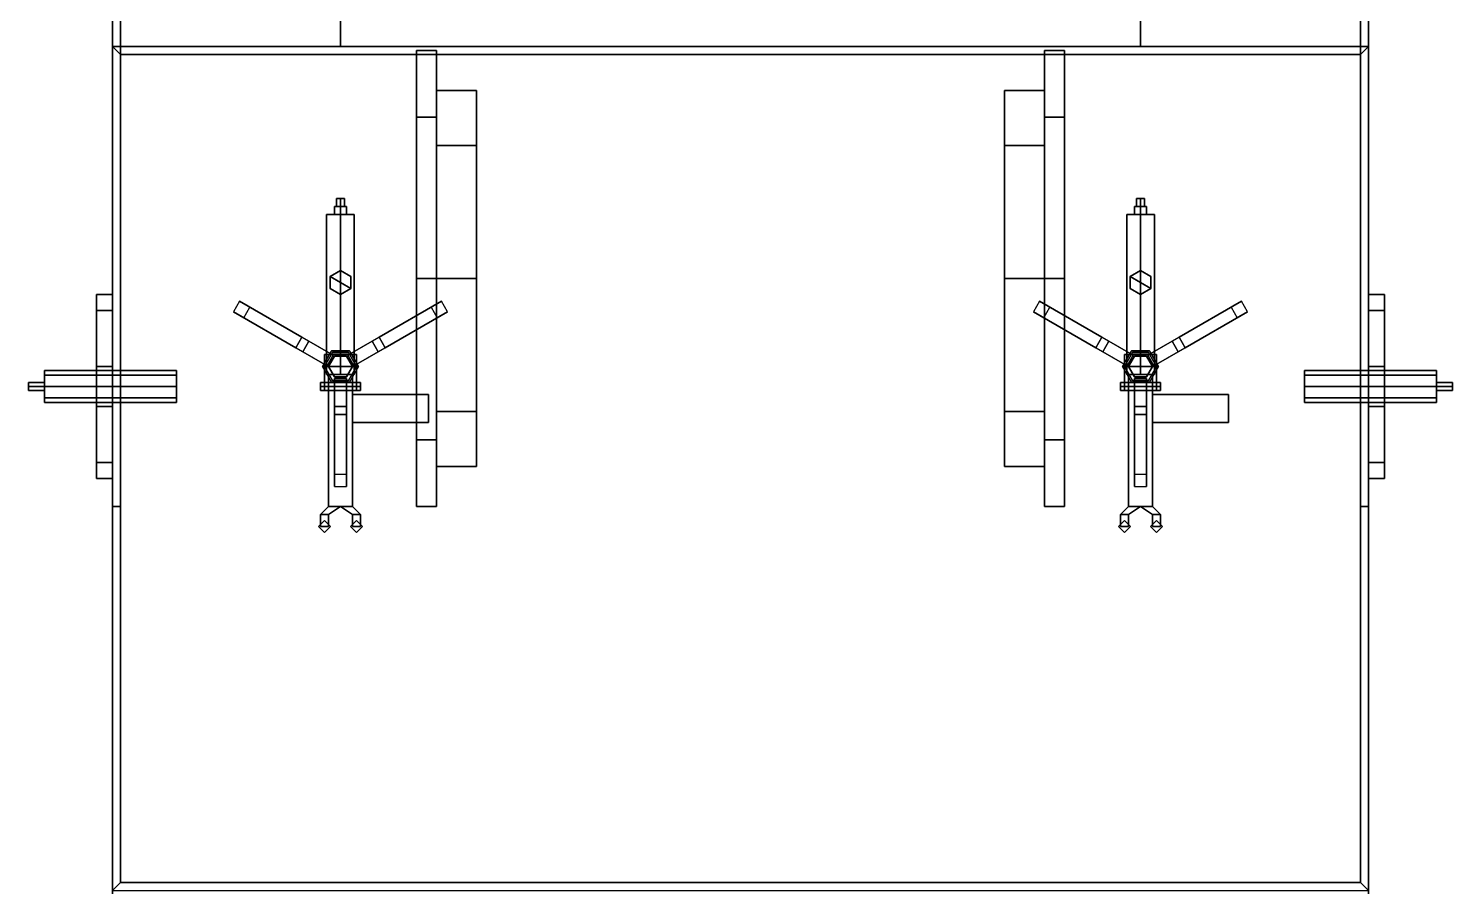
# Model space of a CAD drawing. Extents: x -1.8 to 1.8, y -6.4 to 6.6.
# Drawn here: x -1.78 to 1.78, y 1.44 to 3.585 of the extents above; entities that cross this region are included whole.
import ezdxf

# ---------------------------------------------------------------- set-up
doc = ezdxf.new("R2010")
doc.units = 0
doc.layers.get('0').update_dxf_attribs({"linetype": 'CONTINUOUS'})
for name, color, linetype in [('GUN', 1, 'CONTINUOUS'), ('MOUNT', 5, 'CONTINUOUS'), ('WHEELS', 2, 'CONTINUOUS')]:
    doc.layers.add(name, color=color, linetype=linetype)

msp = doc.modelspace()

# ---------------------------------------------------------------- linework, layer by layer
for points in [[(-1.57, 4.77, 0.37), (-1.57, 2.39, 0.37), (-1.57, 2.39, 0.9), (-1.57, 4.77, 0.9)], [(-1.55, 2.39, 0.9), (-1.55, 2.39, 0.37), (-1.55, 4.77, 0.37), (-1.55, 4.77, 0.9)], [(1.55, 4.77, 0.37), (1.55, 2.39, 0.37), (1.55, 2.39, 0.9), (1.55, 4.77, 0.9)], [(1.57, 2.39, 0.9), (1.57, 2.39, 0.37), (1.57, 4.77, 0.37), (1.57, 4.77, 0.9)], [(-1.57, 4.34, 3.1), (-1.57, 3.54, 3.1), (-1, 3.54, 3.21), (-1, 4.41, 3.21)], [(-1, 4.41, 3.21), (-1, 3.54, 3.21), (1, 3.54, 3.21), (1, 4.41, 3.21)], [(1, 3.54, 3.21), (1.57, 3.54, 3.1), (1.57, 4.34, 3.1), (1, 4.41, 3.21)], [(-1.57, 4.34, 0.9), (-1.57, -5.84, 0.9), (-1.57, -1.05, 3.1), (-1.57, 4.34, 3.1)], [(1.57, -1.05, 3.1), (1.57, -5.84, 0.9), (1.57, 4.34, 0.9), (1.57, 4.34, 3.1)], [(-1.57, 3.54, 3.1), (-1.57, -1.05, 3.1), (-1.57, 1.43, 3.82), (-1.57, 3.54, 3.82)], [(1.57, 3.54, 3.82), (1, 3.54, 3.21), (-1, 3.54, 3.21), (-1.57, 3.54, 3.82)], [(-1.57, 3.54, 3.1), (-1.57, 3.54, 3.1), (-1.57, 3.54, 3.82), (-1, 3.54, 3.21)], [(-1.57, 3.54, 3.82), (-1.57, 1.43, 3.82), (-1.55, 1.45, 3.82), (-1.55, 3.52, 3.82)], [(-1.57, 3.54, 3.82), (-1.55, 3.52, 3.82), (1.55, 3.52, 3.82), (1.57, 3.54, 3.82)], [(1, 3.54, 3.21), (1, 3.54, 3.21), (1.57, 3.54, 3.82), (1.57, 3.54, 3.1)], [(1.55, 3.52, 3.82), (1.55, 1.45, 3.82), (1.57, 1.43, 3.82), (1.57, 3.54, 3.82)], [(1.57, 1.43, 3.82), (1.57, -1.05, 3.1), (1.57, 3.54, 3.1), (1.57, 3.54, 3.82)], [(-1.55, 3.52, 2.97), (-1.55, 1.45, 2.97), (1.55, 1.45, 2.97), (1.55, 3.52, 2.97)], [(-1.55, 3.52, 3.82), (-1.55, 3.52, 2.97), (1.55, 3.52, 2.97), (1.55, 3.52, 3.82)], [(-1.55, 3.52, 3.82), (-1.55, 1.45, 3.82), (-1.55, 1.45, 2.97), (-1.55, 3.52, 2.97)], [(1.55, 3.52, 2.97), (1.55, 1.45, 2.97), (1.55, 1.45, 3.82), (1.55, 3.52, 3.82)], [(-1.61, 2.92, 1.73), (-1.61, 2.92, 1.67), (-1.61, 2.46, 1.67), (-1.61, 2.46, 1.73)], [(-1.57, 2.92, 1.73), (-1.57, 2.92, 1.67), (-1.61, 2.92, 1.67), (-1.61, 2.92, 1.73)], [(-1.61, 2.46, 1.67), (-1.61, 2.92, 1.67), (-1.57, 2.92, 1.67), (-1.57, 2.46, 1.67)], [(-1.57, 2.46, 1.73), (-1.57, 2.92, 1.73), (-1.61, 2.92, 1.73), (-1.61, 2.46, 1.73)], [(-1.61, 2.92, 2.05), (-1.61, 2.92, 1.99), (-1.61, 2.46, 1.99), (-1.61, 2.46, 2.05)], [(-1.57, 2.92, 2.05), (-1.57, 2.92, 1.99), (-1.61, 2.92, 1.99), (-1.61, 2.92, 2.05)], [(-1.61, 2.46, 1.99), (-1.61, 2.92, 1.99), (-1.57, 2.92, 1.99), (-1.57, 2.46, 1.99)], [(-1.57, 2.46, 2.05), (-1.57, 2.92, 2.05), (-1.61, 2.92, 2.05), (-1.61, 2.46, 2.05)], [(1.61, 2.92, 1.67), (1.61, 2.46, 1.67), (1.57, 2.46, 1.67), (1.57, 2.92, 1.67)], [(1.57, 2.92, 1.73), (1.57, 2.46, 1.73), (1.61, 2.46, 1.73), (1.61, 2.92, 1.73)], [(1.61, 2.92, 1.73), (1.61, 2.92, 1.67), (1.57, 2.92, 1.67), (1.57, 2.92, 1.73)], [(1.61, 2.92, 1.99), (1.61, 2.46, 1.99), (1.57, 2.46, 1.99), (1.57, 2.92, 1.99)], [(1.57, 2.92, 2.05), (1.57, 2.46, 2.05), (1.61, 2.46, 2.05), (1.61, 2.92, 2.05)], [(1.61, 2.92, 2.05), (1.61, 2.92, 1.99), (1.57, 2.92, 1.99), (1.57, 2.92, 2.05)], [(1.61, 2.46, 1.73), (1.61, 2.46, 1.67), (1.61, 2.92, 1.67), (1.61, 2.92, 1.73)], [(1.61, 2.46, 2.05), (1.61, 2.46, 1.99), (1.61, 2.92, 1.99), (1.61, 2.92, 2.05)], [(-1.0964, 2.813, 3.68), (-1.2523, 2.903, 2.97), (-1.2673, 2.877, 2.97), (-1.1114, 2.787, 3.68)], [(-1.0791, 2.803, 3.66), (-1.2263, 2.888, 2.97), (-1.2523, 2.903, 2.97), (-1.0964, 2.813, 3.68)], [(-1.0941, 2.777, 3.66), (-1.2413, 2.862, 2.97), (-1.2263, 2.888, 2.97), (-1.0791, 2.803, 3.66)], [(-0.7477, 2.903, 2.97), (-0.7737, 2.888, 2.97), (-0.9209, 2.803, 3.66), (-0.9036, 2.813, 3.68)], [(-0.9209, 2.803, 3.66), (-0.7737, 2.888, 2.97), (-0.7587, 2.862, 2.97), (-0.9059, 2.777, 3.66)], [(-0.8886, 2.787, 3.68), (-0.7327, 2.877, 2.97), (-0.7477, 2.903, 2.97), (-0.9036, 2.813, 3.68)], [(0.9036, 2.813, 3.68), (0.7477, 2.903, 2.97), (0.7327, 2.877, 2.97), (0.8886, 2.787, 3.68)], [(0.9209, 2.803, 3.66), (0.7737, 2.888, 2.97), (0.7477, 2.903, 2.97), (0.9036, 2.813, 3.68)], [(0.9059, 2.777, 3.66), (0.7587, 2.862, 2.97), (0.7737, 2.888, 2.97), (0.9209, 2.803, 3.66)], [(1.2523, 2.903, 2.97), (1.2263, 2.888, 2.97), (1.0791, 2.803, 3.66), (1.0964, 2.813, 3.68)], [(1.0791, 2.803, 3.66), (1.2263, 2.888, 2.97), (1.2413, 2.862, 2.97), (1.0941, 2.777, 3.66)], [(1.1114, 2.787, 3.68), (1.2673, 2.877, 2.97), (1.2523, 2.903, 2.97), (1.0964, 2.813, 3.68)], [(-1.61, 2.88, 1.99), (-1.61, 2.88, 1.73), (-1.61, 2.74, 1.73), (-1.61, 2.74, 1.99)], [(-1.57, 2.88, 1.99), (-1.57, 2.88, 1.73), (-1.61, 2.88, 1.73), (-1.61, 2.88, 1.99)], [(-1.2673, 2.877, 2.97), (-1.2413, 2.862, 2.97), (-1.0941, 2.777, 3.66), (-1.1114, 2.787, 3.68)], [(-0.9059, 2.777, 3.66), (-0.7587, 2.862, 2.97), (-0.7327, 2.877, 2.97), (-0.8886, 2.787, 3.68)], [(0.7327, 2.877, 2.97), (0.7587, 2.862, 2.97), (0.9059, 2.777, 3.66), (0.8886, 2.787, 3.68)], [(1.0941, 2.777, 3.66), (1.2413, 2.862, 2.97), (1.2673, 2.877, 2.97), (1.1114, 2.787, 3.68)], [(1.61, 2.88, 1.99), (1.61, 2.88, 1.73), (1.57, 2.88, 1.73), (1.57, 2.88, 1.99)], [(1.61, 2.74, 1.99), (1.61, 2.74, 1.73), (1.61, 2.88, 1.73), (1.61, 2.88, 1.99)], [(-1.0185, 2.768, 3.71), (-1.0964, 2.813, 3.68), (-1.1114, 2.787, 3.68), (-1.0335, 2.742, 3.71)], [(-1.0185, 2.768, 3.68), (-1.0791, 2.803, 3.66), (-1.0964, 2.813, 3.68), (-1.0185, 2.768, 3.71)], [(-0.9036, 2.813, 3.68), (-0.9209, 2.803, 3.66), (-0.9815, 2.768, 3.68), (-0.9815, 2.768, 3.71)], [(-0.9665, 2.742, 3.71), (-0.8886, 2.787, 3.68), (-0.9036, 2.813, 3.68), (-0.9815, 2.768, 3.71)], [(0.9815, 2.768, 3.71), (0.9036, 2.813, 3.68), (0.8886, 2.787, 3.68), (0.9665, 2.742, 3.71)], [(0.9815, 2.768, 3.68), (0.9209, 2.803, 3.66), (0.9036, 2.813, 3.68), (0.9815, 2.768, 3.71)], [(1.0964, 2.813, 3.68), (1.0791, 2.803, 3.66), (1.0185, 2.768, 3.68), (1.0185, 2.768, 3.71)], [(1.0335, 2.742, 3.71), (1.1114, 2.787, 3.68), (1.0964, 2.813, 3.68), (1.0185, 2.768, 3.71)], [(-1.1114, 2.787, 3.68), (-1.0941, 2.777, 3.66), (-1.0335, 2.742, 3.68), (-1.0335, 2.742, 3.71)], [(-1.0335, 2.742, 3.68), (-1.0941, 2.777, 3.66), (-1.0791, 2.803, 3.66), (-1.0185, 2.768, 3.68)], [(-1.0225, 2.779, 3.67), (-1.045, 2.74, 3.67), (-1.045, 2.74, 3.73), (-1.0225, 2.779, 3.73)], [(-0.955, 2.74, 3.67), (-1.045, 2.74, 3.67), (-1.0225, 2.779, 3.67), (-0.9775, 2.779, 3.67)], [(-0.9775, 2.779, 3.73), (-1.0225, 2.779, 3.73), (-1.045, 2.74, 3.73), (-0.955, 2.74, 3.73)], [(-0.9775, 2.779, 3.67), (-1.0225, 2.779, 3.67), (-1.0225, 2.779, 3.73), (-0.9775, 2.779, 3.73)], [(-0.9815, 2.768, 3.68), (-0.9209, 2.803, 3.66), (-0.9059, 2.777, 3.66), (-0.9665, 2.742, 3.68)], [(-0.955, 2.74, 3.67), (-0.9775, 2.779, 3.67), (-0.9775, 2.779, 3.73), (-0.955, 2.74, 3.73)], [(-0.9665, 2.742, 3.68), (-0.9059, 2.777, 3.66), (-0.8886, 2.787, 3.68), (-0.9665, 2.742, 3.71)], [(0.8886, 2.787, 3.68), (0.9059, 2.777, 3.66), (0.9665, 2.742, 3.68), (0.9665, 2.742, 3.71)], [(0.9665, 2.742, 3.68), (0.9059, 2.777, 3.66), (0.9209, 2.803, 3.66), (0.9815, 2.768, 3.68)], [(0.9775, 2.779, 3.67), (0.955, 2.74, 3.67), (0.955, 2.74, 3.73), (0.9775, 2.779, 3.73)], [(1.045, 2.74, 3.67), (0.955, 2.74, 3.67), (0.9775, 2.779, 3.67), (1.0225, 2.779, 3.67)], [(1.0225, 2.779, 3.73), (0.9775, 2.779, 3.73), (0.955, 2.74, 3.73), (1.045, 2.74, 3.73)], [(1.0225, 2.779, 3.67), (0.9775, 2.779, 3.67), (0.9775, 2.779, 3.73), (1.0225, 2.779, 3.73)], [(1.0185, 2.768, 3.68), (1.0791, 2.803, 3.66), (1.0941, 2.777, 3.66), (1.0335, 2.742, 3.68)], [(1.045, 2.74, 3.67), (1.0225, 2.779, 3.67), (1.0225, 2.779, 3.73), (1.045, 2.74, 3.73)], [(1.0335, 2.742, 3.68), (1.0941, 2.777, 3.66), (1.1114, 2.787, 3.68), (1.0335, 2.742, 3.71)], [(-1.02, 2.7746, 2.97), (-1.04, 2.74, 2.97), (-1.04, 2.74, 3.77), (-1.02, 2.7746, 3.77)], [(-0.98, 2.7746, 3.77), (-1.02, 2.7746, 3.77), (-1.04, 2.74, 3.77), (-0.96, 2.74, 3.77)], [(-1.015, 2.766, 3.77), (-1.03, 2.74, 3.77), (-1.03, 2.74, 3.87), (-1.015, 2.766, 3.87)], [(-0.98, 2.7746, 2.97), (-1.02, 2.7746, 2.97), (-1.02, 2.7746, 3.77), (-0.98, 2.7746, 3.77)], [(-0.985, 2.766, 3.77), (-1.015, 2.766, 3.77), (-1.015, 2.766, 3.87), (-0.985, 2.766, 3.87)], [(-0.97, 2.74, 3.77), (-0.985, 2.766, 3.77), (-0.985, 2.766, 3.87), (-0.97, 2.74, 3.87)], [(-0.96, 2.74, 2.97), (-0.98, 2.7746, 2.97), (-0.98, 2.7746, 3.77), (-0.96, 2.74, 3.77)], [(0.98, 2.7746, 2.97), (0.96, 2.74, 2.97), (0.96, 2.74, 3.77), (0.98, 2.7746, 3.77)], [(1.02, 2.7746, 3.77), (0.98, 2.7746, 3.77), (0.96, 2.74, 3.77), (1.04, 2.74, 3.77)], [(0.985, 2.766, 3.77), (0.97, 2.74, 3.77), (0.97, 2.74, 3.87), (0.985, 2.766, 3.87)], [(1.02, 2.7746, 2.97), (0.98, 2.7746, 2.97), (0.98, 2.7746, 3.77), (1.02, 2.7746, 3.77)], [(1.015, 2.766, 3.77), (0.985, 2.766, 3.77), (0.985, 2.766, 3.87), (1.015, 2.766, 3.87)], [(1.03, 2.74, 3.77), (1.015, 2.766, 3.77), (1.015, 2.766, 3.87), (1.03, 2.74, 3.87)], [(1.04, 2.74, 2.97), (1.02, 2.7746, 2.97), (1.02, 2.7746, 3.77), (1.04, 2.74, 3.77)], [(-1.61, 2.74, 1.99), (-1.61, 2.74, 1.73), (-1.57, 2.74, 1.73), (-1.57, 2.74, 1.99)], [(-1.045, 2.74, 3.67), (-1.0225, 2.701, 3.67), (-1.0225, 2.701, 3.73), (-1.045, 2.74, 3.73)], [(-0.9775, 2.701, 3.67), (-1.0225, 2.701, 3.67), (-1.045, 2.74, 3.67), (-0.955, 2.74, 3.67)], [(-0.955, 2.74, 3.73), (-1.045, 2.74, 3.73), (-1.0225, 2.701, 3.73), (-0.9775, 2.701, 3.73)], [(-1.04, 2.74, 2.97), (-1.02, 2.7054, 2.97), (-1.02, 2.7054, 3.77), (-1.04, 2.74, 3.77)], [(-0.96, 2.74, 3.77), (-1.04, 2.74, 3.77), (-1.02, 2.7054, 3.77), (-0.98, 2.7054, 3.77)], [(-1.03, 2.74, 3.77), (-1.015, 2.714, 3.77), (-1.015, 2.714, 3.87), (-1.03, 2.74, 3.87)], [(-1.015, 2.714, 3.77), (-0.985, 2.714, 3.77), (-0.985, 2.714, 3.87), (-1.015, 2.714, 3.87)], [(-1.015, 2.71, 3.68), (-1.015, 2.64, 3.66), (-1.015, 2.62, 3.68), (-1.015, 2.71, 3.71)], [(-1.015, 2.71, 3.71), (-1.015, 2.62, 3.68), (-0.985, 2.62, 3.68), (-0.985, 2.71, 3.71)], [(-0.985, 2.71, 3.68), (-0.985, 2.64, 3.66), (-1.015, 2.64, 3.66), (-1.015, 2.71, 3.68)], [(-0.985, 2.714, 3.77), (-0.97, 2.74, 3.77), (-0.97, 2.74, 3.87), (-0.985, 2.714, 3.87)], [(-0.985, 2.62, 3.68), (-0.985, 2.64, 3.66), (-0.985, 2.71, 3.68), (-0.985, 2.71, 3.71)], [(-0.98, 2.7054, 2.97), (-0.96, 2.74, 2.97), (-0.96, 2.74, 3.77), (-0.98, 2.7054, 3.77)], [(-0.9775, 2.701, 3.67), (-0.955, 2.74, 3.67), (-0.955, 2.74, 3.73), (-0.9775, 2.701, 3.73)], [(0.955, 2.74, 3.67), (0.9775, 2.701, 3.67), (0.9775, 2.701, 3.73), (0.955, 2.74, 3.73)], [(1.0225, 2.701, 3.67), (0.9775, 2.701, 3.67), (0.955, 2.74, 3.67), (1.045, 2.74, 3.67)], [(1.045, 2.74, 3.73), (0.955, 2.74, 3.73), (0.9775, 2.701, 3.73), (1.0225, 2.701, 3.73)], [(0.96, 2.74, 2.97), (0.98, 2.7054, 2.97), (0.98, 2.7054, 3.77), (0.96, 2.74, 3.77)], [(1.04, 2.74, 3.77), (0.96, 2.74, 3.77), (0.98, 2.7054, 3.77), (1.02, 2.7054, 3.77)], [(0.97, 2.74, 3.77), (0.985, 2.714, 3.77), (0.985, 2.714, 3.87), (0.97, 2.74, 3.87)], [(0.985, 2.714, 3.77), (1.015, 2.714, 3.77), (1.015, 2.714, 3.87), (0.985, 2.714, 3.87)], [(0.985, 2.71, 3.68), (0.985, 2.64, 3.66), (0.985, 2.62, 3.68), (0.985, 2.71, 3.71)], [(0.985, 2.71, 3.71), (0.985, 2.62, 3.68), (1.015, 2.62, 3.68), (1.015, 2.71, 3.71)], [(1.015, 2.71, 3.68), (1.015, 2.64, 3.66), (0.985, 2.64, 3.66), (0.985, 2.71, 3.68)], [(1.015, 2.714, 3.77), (1.03, 2.74, 3.77), (1.03, 2.74, 3.87), (1.015, 2.714, 3.87)], [(1.015, 2.62, 3.68), (1.015, 2.64, 3.66), (1.015, 2.71, 3.68), (1.015, 2.71, 3.71)], [(1.02, 2.7054, 2.97), (1.04, 2.74, 2.97), (1.04, 2.74, 3.77), (1.02, 2.7054, 3.77)], [(1.0225, 2.701, 3.67), (1.045, 2.74, 3.67), (1.045, 2.74, 3.73), (1.0225, 2.701, 3.73)], [(1.57, 2.74, 1.99), (1.57, 2.74, 1.73), (1.61, 2.74, 1.73), (1.61, 2.74, 1.99)], [(-1.0225, 2.701, 3.67), (-0.9775, 2.701, 3.67), (-0.9775, 2.701, 3.73), (-1.0225, 2.701, 3.73)], [(-1.02, 2.7054, 2.97), (-0.98, 2.7054, 2.97), (-0.98, 2.7054, 3.77), (-1.02, 2.7054, 3.77)], [(0.9775, 2.701, 3.67), (1.0225, 2.701, 3.67), (1.0225, 2.701, 3.73), (0.9775, 2.701, 3.73)], [(0.98, 2.7054, 2.97), (1.02, 2.7054, 2.97), (1.02, 2.7054, 3.77), (0.98, 2.7054, 3.77)], [(-1.57, 2.64, 1.99), (-1.57, 2.64, 1.73), (-1.61, 2.64, 1.73), (-1.61, 2.64, 1.99)], [(-1.61, 2.64, 1.99), (-1.61, 2.64, 1.73), (-1.61, 2.5, 1.73), (-1.61, 2.5, 1.99)], [(-0.985, 2.64, 3.66), (-0.985, 2.47, 2.97), (-1.015, 2.47, 2.97), (-1.015, 2.64, 3.66)], [(-1.015, 2.64, 3.66), (-1.015, 2.47, 2.97), (-1.015, 2.44, 2.97), (-1.015, 2.62, 3.68)], [(-0.985, 2.44, 2.97), (-0.985, 2.47, 2.97), (-0.985, 2.64, 3.66), (-0.985, 2.62, 3.68)], [(1.015, 2.64, 3.66), (1.015, 2.47, 2.97), (0.985, 2.47, 2.97), (0.985, 2.64, 3.66)], [(0.985, 2.64, 3.66), (0.985, 2.47, 2.97), (0.985, 2.44, 2.97), (0.985, 2.62, 3.68)], [(1.015, 2.44, 2.97), (1.015, 2.47, 2.97), (1.015, 2.64, 3.66), (1.015, 2.62, 3.68)], [(1.61, 2.64, 1.99), (1.61, 2.64, 1.73), (1.57, 2.64, 1.73), (1.57, 2.64, 1.99)], [(1.61, 2.5, 1.99), (1.61, 2.5, 1.73), (1.61, 2.64, 1.73), (1.61, 2.64, 1.99)], [(-1.015, 2.62, 3.68), (-1.015, 2.44, 2.97), (-0.985, 2.44, 2.97), (-0.985, 2.62, 3.68)], [(0.985, 2.62, 3.68), (0.985, 2.44, 2.97), (1.015, 2.44, 2.97), (1.015, 2.62, 3.68)], [(-1.61, 2.5, 1.99), (-1.61, 2.5, 1.73), (-1.57, 2.5, 1.73), (-1.57, 2.5, 1.99)], [(1.57, 2.5, 1.99), (1.57, 2.5, 1.73), (1.61, 2.5, 1.73), (1.61, 2.5, 1.99)], [(-1.61, 2.46, 1.73), (-1.61, 2.46, 1.67), (-1.57, 2.46, 1.67), (-1.57, 2.46, 1.73)], [(-1.61, 2.46, 2.05), (-1.61, 2.46, 1.99), (-1.57, 2.46, 1.99), (-1.57, 2.46, 2.05)], [(1.57, 2.46, 1.73), (1.57, 2.46, 1.67), (1.61, 2.46, 1.67), (1.61, 2.46, 1.73)], [(1.57, 2.46, 2.05), (1.57, 2.46, 1.99), (1.61, 2.46, 1.99), (1.61, 2.46, 2.05)], [(-1.57, 2.39, 0.9), (-1.57, 2.39, 0.37), (-1.55, 2.39, 0.37), (-1.55, 2.39, 0.9)], [(1.55, 2.39, 0.9), (1.55, 2.39, 0.37), (1.57, 2.39, 0.37), (1.57, 2.39, 0.9)], [(-1.55, 1.45, 3.82), (-1.57, 1.43, 3.82), (1.57, 1.43, 3.82), (1.55, 1.45, 3.82)], [(-1.55, 1.45, 2.97), (-1.55, 1.45, 3.82), (1.55, 1.45, 3.82), (1.55, 1.45, 2.97)]]:
    msp.add_3dface(points)
at = {"layer": 'GUN'}
for points in [[(-1, 3.14, 3.995), (-1.015, 3.14, 4.01), (-1, 3.14, 4.025), (-0.985, 3.14, 4.01)], [(-1.015, 3.14, 4.01), (-1, 3.14, 3.995), (-1, 3.12, 3.995), (-1.015, 3.12, 4.01)], [(-1, 3.14, 4.025), (-1.015, 3.14, 4.01), (-1.015, 3.12, 4.01), (-1, 3.12, 4.025)], [(-1, 3.16, 4), (-1.01, 3.16, 4.01), (-1, 3.16, 4.02), (-0.99, 3.16, 4.01)], [(-1.01, 3.16, 4.01), (-1, 3.16, 4), (-1, 3.14, 4), (-1.01, 3.14, 4.01)], [(-1, 3.16, 4.02), (-1.01, 3.16, 4.01), (-1.01, 3.14, 4.01), (-1, 3.14, 4.02)], [(-1, 3.16, 4), (-0.99, 3.16, 4.01), (-0.99, 3.14, 4.01), (-1, 3.14, 4)], [(-0.99, 3.16, 4.01), (-1, 3.16, 4.02), (-1, 3.14, 4.02), (-0.99, 3.14, 4.01)], [(-1, 3.14, 3.995), (-0.985, 3.14, 4.01), (-0.985, 3.12, 4.01), (-1, 3.12, 3.995)], [(-0.985, 3.14, 4.01), (-1, 3.14, 4.025), (-1, 3.12, 4.025), (-0.985, 3.12, 4.01)], [(1, 3.14, 4.025), (0.985, 3.14, 4.01), (0.985, 3.12, 4.01), (1, 3.12, 4.025)], [(1, 3.14, 3.995), (0.985, 3.14, 4.01), (1, 3.14, 4.025), (1.015, 3.14, 4.01)], [(0.985, 3.14, 4.01), (1, 3.14, 3.995), (1, 3.12, 3.995), (0.985, 3.12, 4.01)], [(1, 3.16, 4.02), (0.99, 3.16, 4.01), (0.99, 3.14, 4.01), (1, 3.14, 4.02)], [(1, 3.16, 4), (0.99, 3.16, 4.01), (1, 3.16, 4.02), (1.01, 3.16, 4.01)], [(0.99, 3.16, 4.01), (1, 3.16, 4), (1, 3.14, 4), (0.99, 3.14, 4.01)], [(1.01, 3.16, 4.01), (1, 3.16, 4.02), (1, 3.14, 4.02), (1.01, 3.14, 4.01)], [(1, 3.16, 4), (1.01, 3.16, 4.01), (1.01, 3.14, 4.01), (1, 3.14, 4)], [(1.015, 3.14, 4.01), (1, 3.14, 4.025), (1, 3.12, 4.025), (1.015, 3.12, 4.01)], [(1, 3.14, 3.995), (1.015, 3.14, 4.01), (1.015, 3.12, 4.01), (1, 3.12, 3.995)], [(-1.0346, 3.12, 4.01), (-1.0346, 3.12, 4.05), (-1, 3.12, 4.07), (-1, 3.12, 3.99)], [(-1, 2.72, 3.99), (-1.0346, 2.72, 4.01), (-1.0346, 3.12, 4.01), (-1, 3.12, 3.99)], [(-1.0346, 2.72, 4.05), (-1, 2.72, 4.07), (-1, 3.12, 4.07), (-1.0346, 3.12, 4.05)], [(-1.0346, 2.72, 4.01), (-1.0346, 2.72, 4.05), (-1.0346, 3.12, 4.05), (-1.0346, 3.12, 4.01)], [(-1, 3.12, 3.99), (-1, 3.12, 4.07), (-0.9654, 3.12, 4.05), (-0.9654, 3.12, 4.01)], [(-0.9654, 2.72, 4.01), (-1, 2.72, 3.99), (-1, 3.12, 3.99), (-0.9654, 3.12, 4.01)], [(-1, 2.72, 4.07), (-0.9654, 2.72, 4.05), (-0.9654, 3.12, 4.05), (-1, 3.12, 4.07)], [(-0.9654, 2.72, 4.05), (-0.9654, 2.72, 4.01), (-0.9654, 3.12, 4.01), (-0.9654, 3.12, 4.05)], [(0.9654, 2.72, 4.05), (1, 2.72, 4.07), (1, 3.12, 4.07), (0.9654, 3.12, 4.05)], [(0.9654, 2.72, 4.01), (0.9654, 2.72, 4.05), (0.9654, 3.12, 4.05), (0.9654, 3.12, 4.01)], [(0.9654, 3.12, 4.01), (0.9654, 3.12, 4.05), (1, 3.12, 4.07), (1, 3.12, 3.99)], [(1, 2.72, 3.99), (0.9654, 2.72, 4.01), (0.9654, 3.12, 4.01), (1, 3.12, 3.99)], [(1, 2.72, 4.07), (1.0346, 2.72, 4.05), (1.0346, 3.12, 4.05), (1, 3.12, 4.07)], [(1, 3.12, 3.99), (1, 3.12, 4.07), (1.0346, 3.12, 4.05), (1.0346, 3.12, 4.01)], [(1.0346, 2.72, 4.01), (1, 2.72, 3.99), (1, 3.12, 3.99), (1.0346, 3.12, 4.01)], [(1.0346, 2.72, 4.05), (1.0346, 2.72, 4.01), (1.0346, 3.12, 4.01), (1.0346, 3.12, 4.05)], [(-0.974, 2.965, 4.08), (-1, 2.98, 4.08), (-1.026, 2.965, 4.08), (-0.974, 2.935, 4.08)], [(-1, 2.98, 4.05), (-1.026, 2.965, 4.05), (-1.026, 2.965, 4.08), (-1, 2.98, 4.08)], [(-0.974, 2.935, 4.08), (-1.026, 2.965, 4.08), (-1.026, 2.935, 4.08), (-1, 2.92, 4.08)], [(-1.026, 2.965, 4.05), (-1.026, 2.935, 4.05), (-1.026, 2.935, 4.08), (-1.026, 2.965, 4.08)], [(-0.974, 2.965, 4.05), (-1, 2.98, 4.05), (-1, 2.98, 4.08), (-0.974, 2.965, 4.08)], [(-0.974, 2.935, 4.05), (-0.974, 2.965, 4.05), (-0.974, 2.965, 4.08), (-0.974, 2.935, 4.08)], [(1, 2.98, 4.05), (0.974, 2.965, 4.05), (0.974, 2.965, 4.08), (1, 2.98, 4.08)], [(1.026, 2.965, 4.08), (1, 2.98, 4.08), (0.974, 2.965, 4.08), (1.026, 2.935, 4.08)], [(0.974, 2.965, 4.05), (0.974, 2.935, 4.05), (0.974, 2.935, 4.08), (0.974, 2.965, 4.08)], [(1.026, 2.935, 4.08), (0.974, 2.965, 4.08), (0.974, 2.935, 4.08), (1, 2.92, 4.08)], [(1.026, 2.965, 4.05), (1, 2.98, 4.05), (1, 2.98, 4.08), (1.026, 2.965, 4.08)], [(1.026, 2.935, 4.05), (1.026, 2.965, 4.05), (1.026, 2.965, 4.08), (1.026, 2.935, 4.08)], [(-1.026, 2.935, 4.05), (-1, 2.92, 4.05), (-1, 2.92, 4.08), (-1.026, 2.935, 4.08)], [(-1, 2.92, 4.05), (-0.974, 2.935, 4.05), (-0.974, 2.935, 4.08), (-1, 2.92, 4.08)], [(0.974, 2.935, 4.05), (1, 2.92, 4.05), (1, 2.92, 4.08), (0.974, 2.935, 4.08)], [(1, 2.92, 4.05), (1.026, 2.935, 4.05), (1.026, 2.935, 4.08), (1, 2.92, 4.08)], [(-1.74, 2.73, 1.8), (-1.74, 2.7183, 1.8283), (-1.41, 2.7183, 1.8283), (-1.41, 2.73, 1.8)], [(-1.74, 2.7183, 1.7717), (-1.74, 2.73, 1.8), (-1.41, 2.73, 1.8), (-1.41, 2.7183, 1.7717)], [(-1.74, 2.73, 1.8), (-1.74, 2.6617, 1.8283), (-1.74, 2.69, 1.84), (-1.74, 2.7183, 1.8283)], [(-1.74, 2.7183, 1.7717), (-1.74, 2.65, 1.8), (-1.74, 2.6617, 1.8283), (-1.74, 2.73, 1.8)], [(-1.74, 2.7183, 1.8283), (-1.74, 2.69, 1.84), (-1.41, 2.69, 1.84), (-1.41, 2.7183, 1.8283)], [(-1.74, 2.69, 1.76), (-1.74, 2.7183, 1.7717), (-1.41, 2.7183, 1.7717), (-1.41, 2.69, 1.76)], [(-1.74, 2.69, 1.76), (-1.74, 2.6617, 1.7717), (-1.74, 2.65, 1.8), (-1.74, 2.7183, 1.7717)], [(-1.0346, 2.72, 4.05), (-1.0346, 2.72, 4.01), (-1, 2.72, 3.99), (-1, 2.72, 4.07)], [(-1.03, 2.39, 3.93), (-1.03, 2.39, 4.05), (-1.03, 2.72, 4.05), (-1.03, 2.72, 3.93)], [(-1.03, 2.72, 3.93), (-1.03, 2.72, 4.05), (-0.97, 2.72, 4.05), (-0.97, 2.72, 3.93)], [(-0.97, 2.39, 3.93), (-1.03, 2.39, 3.93), (-1.03, 2.72, 3.93), (-0.97, 2.72, 3.93)], [(-0.97, 2.72, 4.05), (-1.03, 2.72, 4.05), (-1.03, 2.39, 4.05), (-0.97, 2.39, 4.05)], [(-1, 2.72, 4.07), (-1, 2.72, 3.99), (-0.9654, 2.72, 4.01), (-0.9654, 2.72, 4.05)], [(-0.97, 2.72, 3.93), (-0.97, 2.72, 4.05), (-0.97, 2.39, 4.05), (-0.97, 2.39, 3.93)], [(0.9654, 2.72, 4.05), (0.9654, 2.72, 4.01), (1, 2.72, 3.99), (1, 2.72, 4.07)], [(1.03, 2.72, 4.05), (0.97, 2.72, 4.05), (0.97, 2.39, 4.05), (1.03, 2.39, 4.05)], [(0.97, 2.39, 3.93), (0.97, 2.39, 4.05), (0.97, 2.72, 4.05), (0.97, 2.72, 3.93)], [(0.97, 2.72, 3.93), (0.97, 2.72, 4.05), (1.03, 2.72, 4.05), (1.03, 2.72, 3.93)], [(1.03, 2.39, 3.93), (0.97, 2.39, 3.93), (0.97, 2.72, 3.93), (1.03, 2.72, 3.93)], [(1, 2.72, 4.07), (1, 2.72, 3.99), (1.0346, 2.72, 4.01), (1.0346, 2.72, 4.05)], [(1.03, 2.72, 3.93), (1.03, 2.72, 4.05), (1.03, 2.39, 4.05), (1.03, 2.39, 3.93)], [(1.74, 2.73, 1.8), (1.74, 2.7183, 1.7717), (1.41, 2.7183, 1.7717), (1.41, 2.73, 1.8)], [(1.74, 2.7183, 1.8283), (1.74, 2.73, 1.8), (1.41, 2.73, 1.8), (1.41, 2.7183, 1.8283)], [(1.74, 2.7183, 1.7717), (1.74, 2.69, 1.76), (1.41, 2.69, 1.76), (1.41, 2.7183, 1.7717)], [(1.74, 2.69, 1.84), (1.74, 2.7183, 1.8283), (1.41, 2.7183, 1.8283), (1.41, 2.69, 1.84)], [(1.74, 2.69, 1.76), (1.74, 2.7183, 1.7717), (1.74, 2.73, 1.8), (1.74, 2.6617, 1.7717)], [(1.74, 2.6617, 1.7717), (1.74, 2.73, 1.8), (1.74, 2.7183, 1.8283), (1.74, 2.65, 1.8)], [(1.74, 2.65, 1.8), (1.74, 2.7183, 1.8283), (1.74, 2.69, 1.84), (1.74, 2.6617, 1.8283)], [(-1.78, 2.7, 1.78), (-1.78, 2.69, 1.79), (-1.74, 2.69, 1.79), (-1.74, 2.7, 1.78)], [(-1.78, 2.69, 1.77), (-1.78, 2.7, 1.78), (-1.74, 2.7, 1.78), (-1.74, 2.69, 1.77)], [(-1.78, 2.69, 1.79), (-1.78, 2.68, 1.78), (-1.74, 2.68, 1.78), (-1.74, 2.69, 1.79)], [(-1.78, 2.68, 1.78), (-1.78, 2.69, 1.77), (-1.74, 2.69, 1.77), (-1.74, 2.68, 1.78)], [(-1.74, 2.69, 1.84), (-1.74, 2.6617, 1.8283), (-1.41, 2.6617, 1.8283), (-1.41, 2.69, 1.84)], [(-1.74, 2.6617, 1.7717), (-1.74, 2.69, 1.76), (-1.41, 2.69, 1.76), (-1.41, 2.6617, 1.7717)], [(-1.05, 2.69, 3.96), (-1.05, 2.68, 3.97), (-1.05, 2.69, 3.98), (-1.05, 2.7, 3.97)], [(-1.05, 2.69, 3.96), (-1.05, 2.7, 3.97), (-0.95, 2.7, 3.97), (-0.95, 2.69, 3.96)], [(-1.05, 2.7, 3.97), (-1.05, 2.69, 3.98), (-0.95, 2.69, 3.98), (-0.95, 2.7, 3.97)], [(-1.05, 2.68, 3.97), (-1.05, 2.69, 3.96), (-0.95, 2.69, 3.96), (-0.95, 2.68, 3.97)], [(-1.05, 2.69, 3.98), (-1.05, 2.68, 3.97), (-0.95, 2.68, 3.97), (-0.95, 2.69, 3.98)], [(-0.97, 2.6, 3.89), (-0.97, 2.6, 4.05), (-0.97, 2.67, 4.05), (-0.97, 2.67, 3.89)], [(-0.97, 2.67, 3.89), (-0.97, 2.67, 4.05), (-0.78, 2.67, 4.05), (-0.78, 2.67, 3.89)], [(-0.78, 2.67, 3.89), (-0.78, 2.6, 3.89), (-0.97, 2.6, 3.89), (-0.97, 2.67, 3.89)], [(-0.97, 2.67, 4.05), (-0.97, 2.6, 4.05), (-0.78, 2.6, 4.05), (-0.78, 2.67, 4.05)], [(-0.95, 2.7, 3.97), (-0.95, 2.69, 3.98), (-0.95, 2.68, 3.97), (-0.95, 2.69, 3.96)], [(-0.78, 2.67, 4.05), (-0.78, 2.6, 4.05), (-0.78, 2.6, 3.89), (-0.78, 2.67, 3.89)], [(0.95, 2.69, 3.96), (0.95, 2.68, 3.97), (0.95, 2.69, 3.98), (0.95, 2.7, 3.97)], [(0.95, 2.69, 3.96), (0.95, 2.7, 3.97), (1.05, 2.7, 3.97), (1.05, 2.69, 3.96)], [(0.95, 2.7, 3.97), (0.95, 2.69, 3.98), (1.05, 2.69, 3.98), (1.05, 2.7, 3.97)], [(0.95, 2.68, 3.97), (0.95, 2.69, 3.96), (1.05, 2.69, 3.96), (1.05, 2.68, 3.97)], [(0.95, 2.69, 3.98), (0.95, 2.68, 3.97), (1.05, 2.68, 3.97), (1.05, 2.69, 3.98)], [(1.03, 2.6, 3.89), (1.03, 2.6, 4.05), (1.03, 2.67, 4.05), (1.03, 2.67, 3.89)], [(1.03, 2.67, 3.89), (1.03, 2.67, 4.05), (1.22, 2.67, 4.05), (1.22, 2.67, 3.89)], [(1.22, 2.67, 3.89), (1.22, 2.6, 3.89), (1.03, 2.6, 3.89), (1.03, 2.67, 3.89)], [(1.03, 2.67, 4.05), (1.03, 2.6, 4.05), (1.22, 2.6, 4.05), (1.22, 2.67, 4.05)], [(1.05, 2.7, 3.97), (1.05, 2.69, 3.98), (1.05, 2.68, 3.97), (1.05, 2.69, 3.96)], [(1.22, 2.67, 4.05), (1.22, 2.6, 4.05), (1.22, 2.6, 3.89), (1.22, 2.67, 3.89)], [(1.74, 2.69, 1.76), (1.74, 2.6617, 1.7717), (1.41, 2.6617, 1.7717), (1.41, 2.69, 1.76)], [(1.74, 2.6617, 1.8283), (1.74, 2.69, 1.84), (1.41, 2.69, 1.84), (1.41, 2.6617, 1.8283)], [(1.78, 2.7, 1.78), (1.78, 2.69, 1.77), (1.74, 2.69, 1.77), (1.74, 2.7, 1.78)], [(1.78, 2.69, 1.79), (1.78, 2.7, 1.78), (1.74, 2.7, 1.78), (1.74, 2.69, 1.79)], [(1.78, 2.69, 1.77), (1.78, 2.68, 1.78), (1.74, 2.68, 1.78), (1.74, 2.69, 1.77)], [(1.78, 2.68, 1.78), (1.78, 2.69, 1.79), (1.74, 2.69, 1.79), (1.74, 2.68, 1.78)], [(-1.74, 2.6617, 1.8283), (-1.74, 2.65, 1.8), (-1.41, 2.65, 1.8), (-1.41, 2.6617, 1.8283)], [(-1.74, 2.65, 1.8), (-1.74, 2.6617, 1.7717), (-1.41, 2.6617, 1.7717), (-1.41, 2.65, 1.8)], [(1.74, 2.6617, 1.7717), (1.74, 2.65, 1.8), (1.41, 2.65, 1.8), (1.41, 2.6617, 1.7717)], [(1.74, 2.65, 1.8), (1.74, 2.6617, 1.8283), (1.41, 2.6617, 1.8283), (1.41, 2.65, 1.8)], [(-0.78, 2.6, 3.89), (-0.78, 2.6, 4.05), (-0.97, 2.6, 4.05), (-0.97, 2.6, 3.89)], [(1.22, 2.6, 3.89), (1.22, 2.6, 4.05), (1.03, 2.6, 4.05), (1.03, 2.6, 3.89)], [(-1.03, 2.37, 3.93), (-1.05, 2.37, 3.93), (-1.03, 2.39, 3.93), (-1, 2.39, 3.93)], [(-1.05, 2.37, 3.93), (-1.03, 2.37, 3.93), (-1, 2.39, 3.93), (-1.03, 2.39, 3.93)], [(-1.05, 2.37, 4.03), (-1.03, 2.37, 4.03), (-1, 2.39, 4.03), (-1.03, 2.39, 4.03)], [(-1.03, 2.37, 4.03), (-1.05, 2.37, 4.03), (-1.03, 2.39, 4.03), (-1, 2.39, 4.03)], [(-0.97, 2.39, 4.05), (-1.03, 2.39, 4.05), (-1.03, 2.39, 3.93), (-0.97, 2.39, 3.93)], [(-0.95, 2.37, 3.93), (-0.97, 2.37, 3.93), (-1, 2.39, 3.93), (-0.97, 2.39, 3.93)], [(-0.97, 2.37, 3.93), (-0.95, 2.37, 3.93), (-0.97, 2.39, 3.93), (-1, 2.39, 3.93)], [(-0.95, 2.37, 4.03), (-0.97, 2.37, 4.03), (-1, 2.39, 4.03), (-0.97, 2.39, 4.03)], [(-0.97, 2.37, 4.03), (-0.95, 2.37, 4.03), (-0.97, 2.39, 4.03), (-1, 2.39, 4.03)], [(0.97, 2.37, 3.93), (0.95, 2.37, 3.93), (0.97, 2.39, 3.93), (1, 2.39, 3.93)], [(0.95, 2.37, 3.93), (0.97, 2.37, 3.93), (1, 2.39, 3.93), (0.97, 2.39, 3.93)], [(0.95, 2.37, 4.03), (0.97, 2.37, 4.03), (1, 2.39, 4.03), (0.97, 2.39, 4.03)], [(0.97, 2.37, 4.03), (0.95, 2.37, 4.03), (0.97, 2.39, 4.03), (1, 2.39, 4.03)], [(1.03, 2.39, 4.05), (0.97, 2.39, 4.05), (0.97, 2.39, 3.93), (1.03, 2.39, 3.93)], [(1.05, 2.37, 3.93), (1.03, 2.37, 3.93), (1, 2.39, 3.93), (1.03, 2.39, 3.93)], [(1.03, 2.37, 3.93), (1.05, 2.37, 3.93), (1.03, 2.39, 3.93), (1, 2.39, 3.93)], [(1.05, 2.37, 4.03), (1.03, 2.37, 4.03), (1, 2.39, 4.03), (1.03, 2.39, 4.03)], [(1.03, 2.37, 4.03), (1.05, 2.37, 4.03), (1.03, 2.39, 4.03), (1, 2.39, 4.03)], [(-1.04, 2.355, 3.93), (-1.055, 2.34, 3.93), (-1.055, 2.34, 4.03), (-1.04, 2.355, 4.03)], [(-1.025, 2.34, 3.93), (-1.04, 2.325, 3.93), (-1.055, 2.34, 3.93), (-1.04, 2.355, 3.93)], [(-1.04, 2.355, 4.03), (-1.055, 2.34, 4.03), (-1.04, 2.325, 4.03), (-1.025, 2.34, 4.03)], [(-1.03, 2.34, 3.93), (-1.05, 2.34, 3.93), (-1.05, 2.37, 3.93), (-1.03, 2.37, 3.93)], [(-1.05, 2.34, 3.93), (-1.03, 2.34, 3.93), (-1.03, 2.37, 3.93), (-1.05, 2.37, 3.93)], [(-1.03, 2.34, 4.03), (-1.05, 2.34, 4.03), (-1.05, 2.37, 4.03), (-1.03, 2.37, 4.03)], [(-1.05, 2.34, 4.03), (-1.03, 2.34, 4.03), (-1.03, 2.37, 4.03), (-1.05, 2.37, 4.03)], [(-1.025, 2.34, 3.93), (-1.04, 2.355, 3.93), (-1.04, 2.355, 4.03), (-1.025, 2.34, 4.03)], [(-0.96, 2.355, 3.93), (-0.975, 2.34, 3.93), (-0.975, 2.34, 4.03), (-0.96, 2.355, 4.03)], [(-0.945, 2.34, 3.93), (-0.96, 2.325, 3.93), (-0.975, 2.34, 3.93), (-0.96, 2.355, 3.93)], [(-0.96, 2.355, 4.03), (-0.975, 2.34, 4.03), (-0.96, 2.325, 4.03), (-0.945, 2.34, 4.03)], [(-0.97, 2.34, 3.93), (-0.95, 2.34, 3.93), (-0.95, 2.37, 3.93), (-0.97, 2.37, 3.93)], [(-0.95, 2.34, 3.93), (-0.97, 2.34, 3.93), (-0.97, 2.37, 3.93), (-0.95, 2.37, 3.93)], [(-0.95, 2.34, 4.03), (-0.97, 2.34, 4.03), (-0.97, 2.37, 4.03), (-0.95, 2.37, 4.03)], [(-0.97, 2.34, 4.03), (-0.95, 2.34, 4.03), (-0.95, 2.37, 4.03), (-0.97, 2.37, 4.03)], [(-0.945, 2.34, 3.93), (-0.96, 2.355, 3.93), (-0.96, 2.355, 4.03), (-0.945, 2.34, 4.03)], [(0.96, 2.355, 3.93), (0.945, 2.34, 3.93), (0.945, 2.34, 4.03), (0.96, 2.355, 4.03)], [(0.975, 2.34, 3.93), (0.96, 2.325, 3.93), (0.945, 2.34, 3.93), (0.96, 2.355, 3.93)], [(0.96, 2.355, 4.03), (0.945, 2.34, 4.03), (0.96, 2.325, 4.03), (0.975, 2.34, 4.03)], [(0.97, 2.34, 3.93), (0.95, 2.34, 3.93), (0.95, 2.37, 3.93), (0.97, 2.37, 3.93)], [(0.95, 2.34, 3.93), (0.97, 2.34, 3.93), (0.97, 2.37, 3.93), (0.95, 2.37, 3.93)], [(0.97, 2.34, 4.03), (0.95, 2.34, 4.03), (0.95, 2.37, 4.03), (0.97, 2.37, 4.03)], [(0.95, 2.34, 4.03), (0.97, 2.34, 4.03), (0.97, 2.37, 4.03), (0.95, 2.37, 4.03)], [(0.975, 2.34, 3.93), (0.96, 2.355, 3.93), (0.96, 2.355, 4.03), (0.975, 2.34, 4.03)], [(1.04, 2.355, 3.93), (1.025, 2.34, 3.93), (1.025, 2.34, 4.03), (1.04, 2.355, 4.03)], [(1.055, 2.34, 3.93), (1.04, 2.325, 3.93), (1.025, 2.34, 3.93), (1.04, 2.355, 3.93)], [(1.04, 2.355, 4.03), (1.025, 2.34, 4.03), (1.04, 2.325, 4.03), (1.055, 2.34, 4.03)], [(1.03, 2.34, 3.93), (1.05, 2.34, 3.93), (1.05, 2.37, 3.93), (1.03, 2.37, 3.93)], [(1.05, 2.34, 3.93), (1.03, 2.34, 3.93), (1.03, 2.37, 3.93), (1.05, 2.37, 3.93)], [(1.05, 2.34, 4.03), (1.03, 2.34, 4.03), (1.03, 2.37, 4.03), (1.05, 2.37, 4.03)], [(1.03, 2.34, 4.03), (1.05, 2.34, 4.03), (1.05, 2.37, 4.03), (1.03, 2.37, 4.03)], [(1.055, 2.34, 3.93), (1.04, 2.355, 3.93), (1.04, 2.355, 4.03), (1.055, 2.34, 4.03)], [(-1.055, 2.34, 3.93), (-1.04, 2.325, 3.93), (-1.04, 2.325, 4.03), (-1.055, 2.34, 4.03)], [(-1.04, 2.325, 3.93), (-1.025, 2.34, 3.93), (-1.025, 2.34, 4.03), (-1.04, 2.325, 4.03)], [(-0.975, 2.34, 3.93), (-0.96, 2.325, 3.93), (-0.96, 2.325, 4.03), (-0.975, 2.34, 4.03)], [(-0.96, 2.325, 3.93), (-0.945, 2.34, 3.93), (-0.945, 2.34, 4.03), (-0.96, 2.325, 4.03)], [(0.945, 2.34, 3.93), (0.96, 2.325, 3.93), (0.96, 2.325, 4.03), (0.945, 2.34, 4.03)], [(0.96, 2.325, 3.93), (0.975, 2.34, 3.93), (0.975, 2.34, 4.03), (0.96, 2.325, 4.03)], [(1.025, 2.34, 3.93), (1.04, 2.325, 3.93), (1.04, 2.325, 4.03), (1.025, 2.34, 4.03)], [(1.04, 2.325, 3.93), (1.055, 2.34, 3.93), (1.055, 2.34, 4.03), (1.04, 2.325, 4.03)]]:
    msp.add_3dface(points, dxfattribs=at)
at = {"layer": 'MOUNT'}
for points in [[(-0.96, 2.7, 3.87), (-1.04, 2.7, 3.87), (-1.04, 2.77, 3.87), (-0.96, 2.77, 3.87)], [(-1.04, 2.7, 3.87), (-0.96, 2.7, 3.87), (-0.96, 2.77, 3.87), (-1.04, 2.77, 3.87)], [(-1.04, 2.7, 3.87), (-1.04, 2.68, 3.95), (-1.04, 2.69, 3.98), (-1.04, 2.77, 3.87)], [(-1.04, 2.68, 3.95), (-1.04, 2.7, 3.87), (-1.04, 2.77, 3.87), (-1.04, 2.69, 3.98)], [(-0.96, 2.68, 3.95), (-0.96, 2.7, 3.87), (-0.96, 2.77, 3.87), (-0.96, 2.69, 3.98)], [(-0.96, 2.7, 3.87), (-0.96, 2.68, 3.95), (-0.96, 2.69, 3.98), (-0.96, 2.77, 3.87)], [(1.04, 2.7, 3.87), (0.96, 2.7, 3.87), (0.96, 2.77, 3.87), (1.04, 2.77, 3.87)], [(0.96, 2.7, 3.87), (1.04, 2.7, 3.87), (1.04, 2.77, 3.87), (0.96, 2.77, 3.87)], [(0.96, 2.7, 3.87), (0.96, 2.68, 3.95), (0.96, 2.69, 3.98), (0.96, 2.77, 3.87)], [(0.96, 2.68, 3.95), (0.96, 2.7, 3.87), (0.96, 2.77, 3.87), (0.96, 2.69, 3.98)], [(1.04, 2.68, 3.95), (1.04, 2.7, 3.87), (1.04, 2.77, 3.87), (1.04, 2.69, 3.98)], [(1.04, 2.7, 3.87), (1.04, 2.68, 3.95), (1.04, 2.69, 3.98), (1.04, 2.77, 3.87)]]:
    msp.add_3dface(points, dxfattribs=at)
at = {"layer": 'WHEELS'}
for points in [[(-0.76, 3.3631, 0.8731), (-0.76, 3.53, 0.47), (-0.81, 3.53, 0.47), (-0.81, 3.3631, 0.8731)], [(-0.76, 3.53, 0.47), (-0.76, 3.3631, 0.0669), (-0.81, 3.3631, 0.0669), (-0.81, 3.53, 0.47)], [(-0.81, 2.39, 0.47), (-0.81, 3.3631, 0.8731), (-0.81, 3.53, 0.47), (-0.81, 2.5569, 0.0669)], [(-0.81, 2.5569, 0.0669), (-0.81, 3.53, 0.47), (-0.81, 3.3631, 0.0669), (-0.81, 2.96, -0.1)], [(-0.76, 3.2923, 0.8023), (-0.76, 3.43, 0.47), (-0.76, 3.53, 0.47), (-0.76, 3.3631, 0.8731)], [(-0.76, 3.43, 0.47), (-0.76, 3.2923, 0.1377), (-0.76, 3.3631, 0.0669), (-0.76, 3.53, 0.47)], [(0.76, 3.43, 0.47), (0.76, 3.2923, 0.8023), (0.76, 3.3631, 0.8731), (0.76, 3.53, 0.47)], [(0.76, 3.53, 0.47), (0.76, 3.3631, 0.8731), (0.81, 3.3631, 0.8731), (0.81, 3.53, 0.47)], [(0.76, 3.2923, 0.1377), (0.76, 3.43, 0.47), (0.76, 3.53, 0.47), (0.76, 3.3631, 0.0669)], [(0.76, 3.3631, 0.0669), (0.76, 3.53, 0.47), (0.81, 3.53, 0.47), (0.81, 3.3631, 0.0669)], [(0.81, 3.3631, 0.8731), (0.81, 2.96, 1.04), (0.81, 2.5569, 0.8731), (0.81, 3.53, 0.47)], [(0.81, 3.53, 0.47), (0.81, 2.5569, 0.8731), (0.81, 2.39, 0.47), (0.81, 3.3631, 0.0669)], [(-0.66, 3.43, 0.47), (-0.66, 3.2923, 0.1377), (-0.76, 3.2923, 0.1377), (-0.76, 3.43, 0.47)], [(-0.66, 3.2923, 0.8023), (-0.66, 3.43, 0.47), (-0.76, 3.43, 0.47), (-0.76, 3.2923, 0.8023)], [(-0.66, 3.43, 0.47), (-0.66, 2.6277, 0.1377), (-0.66, 2.96), (-0.66, 3.2923, 0.1377)], [(-0.66, 3.2923, 0.8023), (-0.66, 2.49, 0.47), (-0.66, 2.6277, 0.1377), (-0.66, 3.43, 0.47)], [(0.66, 2.96, 0.94), (0.66, 3.2923, 0.8023), (0.66, 3.43, 0.47), (0.66, 2.6277, 0.8023)], [(0.66, 3.2923, 0.1377), (0.66, 3.43, 0.47), (0.76, 3.43, 0.47), (0.76, 3.2923, 0.1377)], [(0.66, 3.43, 0.47), (0.66, 3.2923, 0.8023), (0.76, 3.2923, 0.8023), (0.76, 3.43, 0.47)], [(0.66, 2.6277, 0.8023), (0.66, 3.43, 0.47), (0.66, 3.2923, 0.1377), (0.66, 2.49, 0.47)], [(-0.81, 2.5569, 0.8731), (-0.81, 2.96, 1.04), (-0.81, 3.3631, 0.8731), (-0.81, 2.39, 0.47)], [(-0.76, 2.96, 1.04), (-0.76, 3.3631, 0.8731), (-0.81, 3.3631, 0.8731), (-0.81, 2.96, 1.04)], [(-0.76, 3.3631, 0.0669), (-0.76, 2.96, -0.1), (-0.81, 2.96, -0.1), (-0.81, 3.3631, 0.0669)], [(-0.76, 2.96, 0.94), (-0.76, 3.2923, 0.8023), (-0.76, 3.3631, 0.8731), (-0.76, 2.96, 1.04)], [(-0.76, 3.2923, 0.1377), (-0.76, 2.96), (-0.76, 2.96, -0.1), (-0.76, 3.3631, 0.0669)], [(0.76, 3.2923, 0.8023), (0.76, 2.96, 0.94), (0.76, 2.96, 1.04), (0.76, 3.3631, 0.8731)], [(0.76, 3.3631, 0.8731), (0.76, 2.96, 1.04), (0.81, 2.96, 1.04), (0.81, 3.3631, 0.8731)], [(0.76, 2.96), (0.76, 3.2923, 0.1377), (0.76, 3.3631, 0.0669), (0.76, 2.96, -0.1)], [(0.76, 2.96, -0.1), (0.76, 3.3631, 0.0669), (0.81, 3.3631, 0.0669), (0.81, 2.96, -0.1)], [(0.81, 3.3631, 0.0669), (0.81, 2.39, 0.47), (0.81, 2.5569, 0.0669), (0.81, 2.96, -0.1)], [(-0.66, 2.96, 0.94), (-0.66, 3.2923, 0.8023), (-0.76, 3.2923, 0.8023), (-0.76, 2.96, 0.94)], [(-0.66, 3.2923, 0.1377), (-0.66, 2.96), (-0.76, 2.96), (-0.76, 3.2923, 0.1377)], [(-0.66, 2.96, 0.94), (-0.66, 2.6277, 0.8023), (-0.66, 2.49, 0.47), (-0.66, 3.2923, 0.8023)], [(0.66, 3.2923, 0.8023), (0.66, 2.96, 0.94), (0.76, 2.96, 0.94), (0.76, 3.2923, 0.8023)], [(0.66, 2.96), (0.66, 3.2923, 0.1377), (0.76, 3.2923, 0.1377), (0.76, 2.96)], [(0.66, 2.49, 0.47), (0.66, 3.2923, 0.1377), (0.66, 2.96), (0.66, 2.6277, 0.1377)], [(-0.76, 2.5569, 0.8731), (-0.76, 2.96, 1.04), (-0.81, 2.96, 1.04), (-0.81, 2.5569, 0.8731)], [(-0.76, 2.96, -0.1), (-0.76, 2.5569, 0.0669), (-0.81, 2.5569, 0.0669), (-0.81, 2.96, -0.1)], [(-0.66, 2.6277, 0.8023), (-0.66, 2.96, 0.94), (-0.76, 2.96, 0.94), (-0.76, 2.6277, 0.8023)], [(-0.76, 2.6277, 0.8023), (-0.76, 2.96, 0.94), (-0.76, 2.96, 1.04), (-0.76, 2.5569, 0.8731)], [(-0.76, 2.96), (-0.76, 2.6277, 0.1377), (-0.76, 2.5569, 0.0669), (-0.76, 2.96, -0.1)], [(-0.66, 2.96), (-0.66, 2.6277, 0.1377), (-0.76, 2.6277, 0.1377), (-0.76, 2.96)], [(0.66, 2.96, 0.94), (0.66, 2.6277, 0.8023), (0.76, 2.6277, 0.8023), (0.76, 2.96, 0.94)], [(0.66, 2.6277, 0.1377), (0.66, 2.96), (0.76, 2.96), (0.76, 2.6277, 0.1377)], [(0.76, 2.96, 0.94), (0.76, 2.6277, 0.8023), (0.76, 2.5569, 0.8731), (0.76, 2.96, 1.04)], [(0.76, 2.96, 1.04), (0.76, 2.5569, 0.8731), (0.81, 2.5569, 0.8731), (0.81, 2.96, 1.04)], [(0.76, 2.6277, 0.1377), (0.76, 2.96), (0.76, 2.96, -0.1), (0.76, 2.5569, 0.0669)], [(0.76, 2.5569, 0.0669), (0.76, 2.96, -0.1), (0.81, 2.96, -0.1), (0.81, 2.5569, 0.0669)], [(-0.76, 2.49, 0.47), (-0.76, 2.6277, 0.8023), (-0.76, 2.5569, 0.8731), (-0.76, 2.39, 0.47)], [(-0.66, 2.6277, 0.1377), (-0.66, 2.49, 0.47), (-0.76, 2.49, 0.47), (-0.76, 2.6277, 0.1377)], [(-0.76, 2.6277, 0.1377), (-0.76, 2.49, 0.47), (-0.76, 2.39, 0.47), (-0.76, 2.5569, 0.0669)], [(-0.66, 2.49, 0.47), (-0.66, 2.6277, 0.8023), (-0.76, 2.6277, 0.8023), (-0.76, 2.49, 0.47)], [(0.66, 2.49, 0.47), (0.66, 2.6277, 0.1377), (0.76, 2.6277, 0.1377), (0.76, 2.49, 0.47)], [(0.66, 2.6277, 0.8023), (0.66, 2.49, 0.47), (0.76, 2.49, 0.47), (0.76, 2.6277, 0.8023)], [(0.76, 2.6277, 0.8023), (0.76, 2.49, 0.47), (0.76, 2.39, 0.47), (0.76, 2.5569, 0.8731)], [(0.76, 2.49, 0.47), (0.76, 2.6277, 0.1377), (0.76, 2.5569, 0.0669), (0.76, 2.39, 0.47)], [(-0.76, 2.39, 0.47), (-0.76, 2.5569, 0.8731), (-0.81, 2.5569, 0.8731), (-0.81, 2.39, 0.47)], [(-0.76, 2.5569, 0.0669), (-0.76, 2.39, 0.47), (-0.81, 2.39, 0.47), (-0.81, 2.5569, 0.0669)], [(0.76, 2.5569, 0.8731), (0.76, 2.39, 0.47), (0.81, 2.39, 0.47), (0.81, 2.5569, 0.8731)], [(0.76, 2.39, 0.47), (0.76, 2.5569, 0.0669), (0.81, 2.5569, 0.0669), (0.81, 2.39, 0.47)]]:
    msp.add_3dface(points, dxfattribs=at)

doc.saveas('drawing.dxf')
